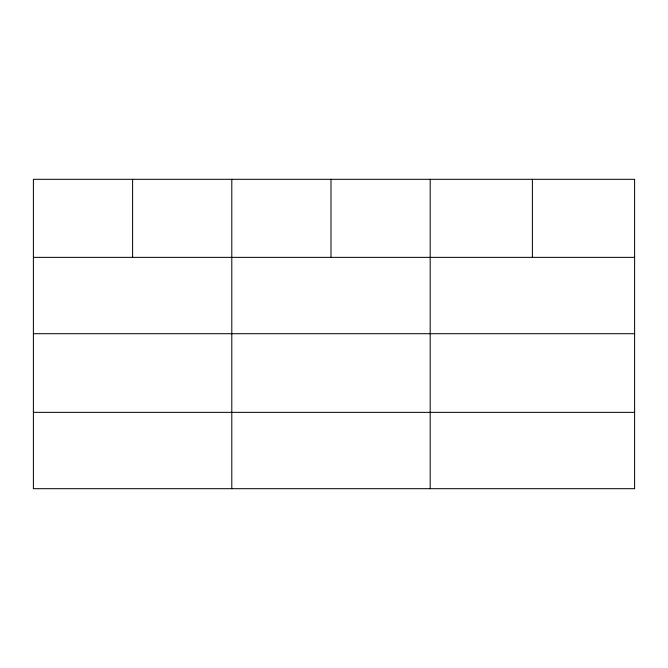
<?xml version="1.0" encoding="UTF-8"?>
<svg xmlns="http://www.w3.org/2000/svg" width="668" height="668" viewBox="0 0 668 668"><rect width="100%" height="100%" fill="white"/><g stroke="black" fill="none" stroke-linecap="round" stroke-linejoin="round"><path stroke-width="1" d="M634.6 333.708L634.6 179.308L33.4 179.308L33.4 488.692L634.6 488.692L634.6 333.708L33.4 333.708M33.4 257.364L634.6 257.364M33.4 412.356L634.6 412.356M532.396 179.308L532.396 257.364M430.192 179.308L430.192 488.692M330.994 179.308L330.994 257.364M231.796 179.308L231.796 488.692M132.598 179.308L132.598 257.364"/></g></svg>
